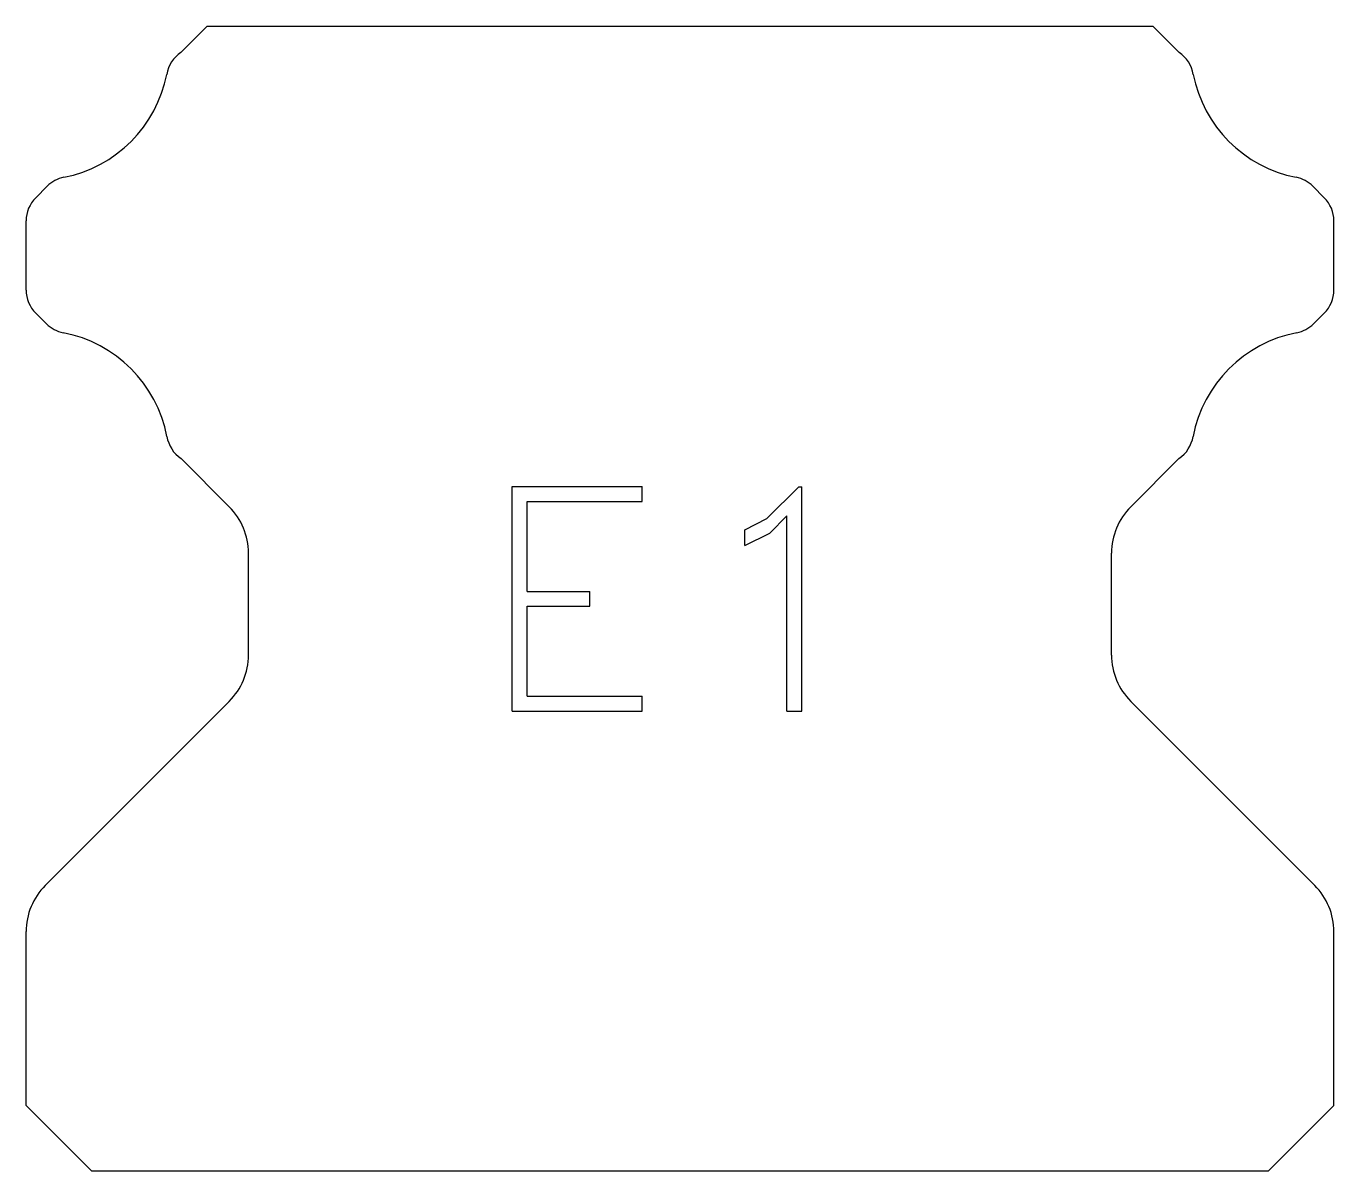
# Model space of a CAD drawing. Extents: x -10 to 10, y 0 to 17.5.
import ezdxf

# ---------------------------------------------------------------- set-up
doc = ezdxf.new("R2010")
doc.units = 0
doc.header["$LTSCALE"] = 1.05
doc.linetypes.add('PHL_THICK', pattern=[0])
doc.layers.add('PROJECTION', color=7, linetype='CONTINUOUS')

msp = doc.modelspace()

# ---------------------------------------------------------------- linework, layer by layer
at = {"layer": 'PROJECTION', "color": 7, "linetype": 'PHL_THICK'}
for p, q in [((-7.632531, 17.09819), (-7.230721, 17.5)), ((-7.230721, 17.5), (7.230721, 17.5)), ((7.632531, 17.09819), (7.230721, 17.5)), ((-9.853554, 14.877167), (-9.678501, 15.052219)), ((9.853554, 14.877167), (9.678501, 15.052219)), ((-10, 13.466386), (-10, 14.523614)), ((10, 13.466386), (10, 14.523614)), ((-9.690626, 12.949905), (-9.853554, 13.112833)), ((9.690626, 12.949905), (9.853554, 13.112833)), ((-6.892893, 10.152173), (-7.630162, 10.889441)), ((6.892893, 10.152173), (7.630162, 10.889441)), ((-2.568417, 10.45975), (-0.577856, 10.45975)), ((-2.568417, 7.02975), (-2.568417, 10.45975)), ((-0.577856, 10.231083), (-0.577856, 10.45975)), ((1.328568, 9.971441), (1.814932, 10.455317)), ((1.814932, 10.455317), (1.863167, 10.455317)), ((1.863167, 7.025317), (1.863167, 10.455317)), ((-2.33975, 10.231083), (-0.577856, 10.231083)), ((-2.33975, 8.859083), (-2.33975, 10.231083)), ((1.373231, 9.74839), (1.6345, 10.011765)), ((1.6345, 7.025317), (1.6345, 10.011765)), ((0.993608, 9.801983), (1.328568, 9.971441)), ((0.993608, 9.561067), (0.993608, 9.801983)), ((0.993608, 9.561067), (1.373231, 9.74839)), ((-6.6, 7.884934), (-6.6, 9.445065)), ((6.6, 7.884934), (6.6, 9.445065)), ((-2.33975, 8.859083), (-1.379529, 8.859083)), ((-1.379529, 8.630417), (-1.379529, 8.859083)), ((-2.33975, 8.630417), (-1.379529, 8.630417)), ((-2.33975, 7.258417), (-2.33975, 8.630417)), ((-2.33975, 7.258417), (-0.577856, 7.258417)), ((-0.577856, 7.02975), (-0.577856, 7.258417)), ((-9.707107, 4.363614), (-6.892893, 7.177827)), ((-2.568417, 7.02975), (-0.577856, 7.02975)), ((1.6345, 7.025317), (1.863167, 7.025317)), ((9.707107, 4.363614), (6.892893, 7.177827)), ((-10, 1), (-10, 3.656507)), ((10, 1), (10, 3.656507)), ((-9, 0), (-10, 1)), ((9, 0), (10, 1)), ((-9, 0), (9, 0))]:
    msp.add_line(p, q, dxfattribs=at)
for centre, radius, start, end in [((-7.354683, 16.682497), 0.499999, 123.758674, 170.7366424), ((7.354683, 16.682497), 0.500001, 9.2633622, 56.2413213), ((-9.810136, 17.151133), 2, 281.1907167, 348.8093178), ((9.810136, 17.151133), 2, 191.1906822, 258.8092833), ((-9.324948, 14.698666), 0.5, 101.1906594, 135.0000462), ((9.324947, 14.698666), 0.499999, 44.9999575, 78.809337), ((-9.5, 14.523614), 0.499999, 135.0000652, 180), ((9.5, 14.523614), 0.5, 0, 44.9999348), ((-9.5, 13.466386), 0.5, 180, 224.9999517), ((9.5, 13.466386), 0.499999, 315.0000483, 0), ((-9.337072, 13.303458), 0.499999, 224.9999331, 259.0815741), ((-9.810602, 10.848714), 2, 10.9184702, 79.0815309), ((9.810602, 10.848714), 2, 100.9184691, 169.0815298), ((9.337072, 13.303459), 0.5, 280.9184327, 315.0000601), ((-7.352929, 11.305545), 0.5, 188.9755615, 236.326032), ((7.352929, 11.305545), 0.5, 303.673965, 351.0244414), ((-7.6, 9.445066), 1, 0, 45.0000212), ((7.6, 9.445066), 1, 134.9999788, 180), ((-7.6, 7.884934), 1, 314.9999955, 0), ((7.6, 7.884934), 1, 180, 225.0000045), ((-9, 3.656507), 1, 135.000002, 180), ((9, 3.656507), 1, 0, 44.999998)]:
    msp.add_arc(centre, radius, start, end, dxfattribs=at)

doc.saveas('drawing.dxf')
